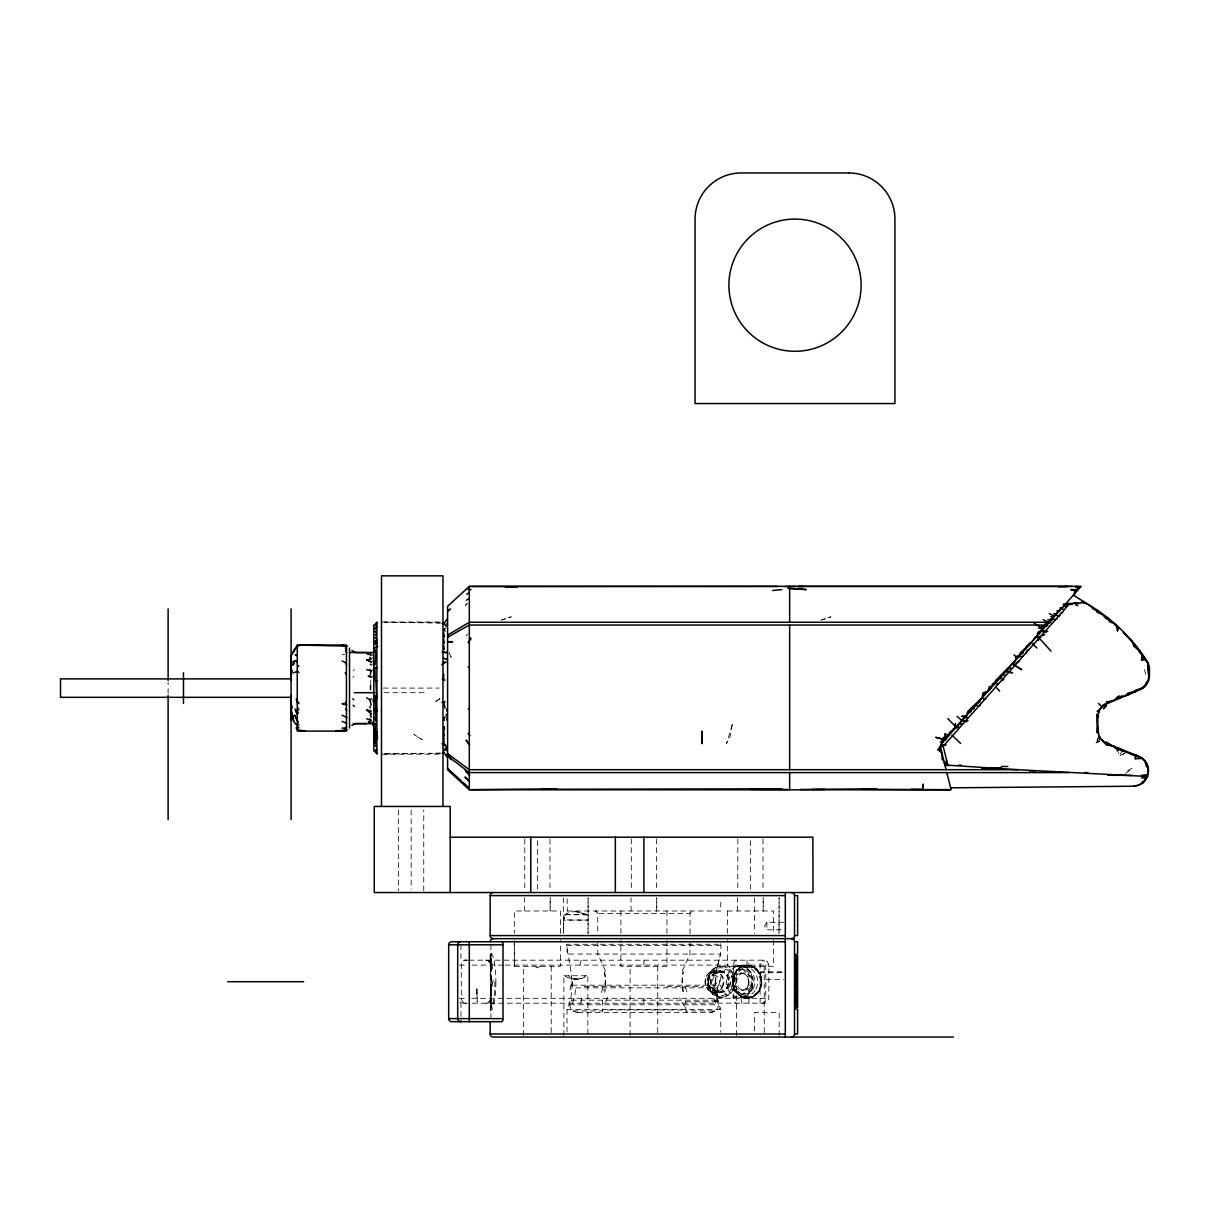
<?xml version="1.0" encoding="UTF-8"?>
<svg xmlns="http://www.w3.org/2000/svg" width="1210" height="1210" viewBox="0 0 1210 1210"><rect width="100%" height="100%" fill="white"/><g stroke="black" fill="none" stroke-linecap="round" stroke-linejoin="round"><path stroke-width="0.75" stroke-dasharray="5 3.75" d="M168.114 693.557L168.114 682.258M398.544 810.034L398.544 890.741M423.757 890.741L423.757 810.034M476.634 993.803L476.634 988.933L477.239 1002.001M490.156 960.18L490.156 952.769L490.458 960.18M490.927 1018.608L490.927 1003.226M490.715 973.4C490.897 969.225 492.349 960.498 485.83 960.18A4.916 4.885 -90 0 1 490.821 965.096L490.731 1001.472L491.033 999.142M491.048 970.632L490.685 961.012L490.806 964.476M490.715 990.007C490.897 994.197 492.349 1002.909 485.83 1003.226A4.916 4.885 -90 0 0 490.821 998.31M523.552 1035.518L523.597 966.336M563.573 932.91L563.588 920.144C562.726 911.841 572.466 911.387 578.289 911.765L575.869 911.599A22.355 13.537 -90 0 1 582.176 914.185M563.875 1035.518L563.905 975.759L569.638 978.361L575.869 979.238L578.698 979.026L573.495 979.026L582.101 978.361L587.848 975.759L587.848 1035.518M630.062 1035.518L630.107 966.336M736.557 1035.518L736.618 966.336M468.951 960.18L763.979 960.18L767.442 961.617L768.894 965.096L768.804 999.203L767.442 1001.789L764.871 1003.15L468.951 1003.226M524.52 910.994L524.535 897.835M588.015 933.379L588.105 897.82L588.166 933.379M631.03 910.994L631.045 897.835M737.54 910.994L737.555 897.835M656.667 910.994L656.712 897.835L656.758 910.994M491.048 998.522L490.519 964.809M567.021 945.57L720.752 945.57L721.296 944.269L566.477 944.269C569.365 965.459 576.867 988.222 567.036 1009.352L567.021 1033.975M715.624 983.034C713.961 969.422 722.43 957.231 720.752 943.785M490.504 998.885L490.292 1002.984L490.428 1001.396M715.609 981.703L716.789 968.59L720.752 954.07L567.021 954.04L567.203 943.785M490.715 1001.547L490.625 1002.682M370.578 683.468L370.789 680.383M732.927 981.37L733.109 979.072L733.033 983.669M490.579 1002.984L490.564 1003.09A4.916 3.917 90 0 1 489.899 1003.226M491.562 1003.892L491.23 1004.345A23.701 3.161 -89.8 0 1 491.32 984.789M491.124 1005.117L491.199 1006.191M491.003 1005.843L490.897 1007.975M490.852 1006.735L490.958 1007.658M490.594 1008.278L490.715 1009.004M490.746 1008.792L490.247 1010.168M490.489 1010.229L490.277 1003.029M733.124 979.918L733.925 976.788M578.335 1012.528A8.757 6.186 0 0 1 573.101 1010.864A7.91 7.91 0 0 1 572.133 1010.153A7.653 7.653 0 0 1 569.819 1004.769A7.578 7.578 0 0 1 571.407 1000.186L571.543 999.732M752.091 967.637C749.988 962.071 738.357 966.881 735.801 971.827L737.677 969.724C723.444 980.69 740.263 1006.463 755.342 995.331C765.249 988.252 763.54 970.375 751.803 966.17M682.319 970.98L689.987 954.07L690.018 942.968M563.633 919.918L564.389 917.331L563.618 919.918L588.136 920.084L563.603 920.144M744.301 995.891C741.004 999.611 753.164 998.038 754.889 995.603M1099.346 735.453L1095.746 743.106L1098.831 741.533M1099.043 736.285L1095.746 743.106L1100.268 740.747M1122.578 749.777L1119.628 755.736L1118.464 752.605M715.503 981.703A25.879 9.347 90 0 0 715.594 985.227L714.248 987.829L573.555 987.859L572.088 985.197A25.879 9.347 -90 0 0 572.285 981.703M734.803 973.853L736.376 971.222M760.167 973.037L760.727 972.099L783.793 972.099L760.727 972.099L758.458 975.865L760.727 979.646L783.793 979.646M491.366 1003.74L491.593 1003.68A23.338 3.116 -89.8 0 1 491.683 985.031M783.793 922.292L766.883 922.292L764.599 926.058L766.883 929.84L783.793 929.84M565.01 914.76L586.744 914.76L588.09 919.918M466.092 636.052L467.65 633.995M467.423 603.185L465.411 605.348L467.483 603.2M352.836 677.328L353.834 676.314M1100.223 738.614L1095.746 743.106L1099.769 740.943M353.063 670.915L354.409 669.629M739.658 967.909L738.024 969.255L743.757 965.973M754.39 995.497L756.023 994.151L753.603 996.117M1125.708 773.341L1132.303 768.017L1124.619 772.63M439.926 698.684L434.36 702.587L439.699 698.76M738.251 969.044L741.836 966.745M753.089 996.662L756.386 994.242L749.035 997.887M751.274 966.276L753.906 967.486L748.642 965.58L756.522 969.24L751.591 966.17M540.371 966.336L537.376 967.864L534.381 966.336M1124.468 753.391L1119.628 755.736L1124.468 753.633M740.58 967.304L743.212 966.079M714.021 1011.53L709.937 1012.452L578.35 1012.452L574.205 1011.53M748.929 1003.226L748.929 960.18M760.122 1003.226L760.122 960.18M501.167 620.231L511.225 616.798L501.999 619.807M820.924 620.231L830.983 616.813L821.756 619.853M342.112 654.852L344.608 654.126M747.78 965.444L743.424 966.064L745.315 965.641M749.625 965.625L746.162 965.474M745.587 965.535L747.614 965.414A16.29 14.202 -90 0 1 759.714 989.961A16.29 14.202 -90 0 1 735.12 989.75A16.29 14.202 -90 0 1 747.568 965.414M485.8 1003.226L486.738 1003.135M466.168 960.18L464.942 960.271L466.168 960.18A4.916 4.87 -90 0 0 461.297 965.096L461.297 998.31A4.916 4.87 -90 0 0 466.168 1003.226L464.942 1003.135L466.168 1003.226M385.158 753.86L422.063 753.361M720.525 992.457L719.587 992.472M741.367 990.279L744.059 990.279M440.5 753.134L428.204 753.285M384.326 753.936L440.153 753.27M721.251 997.237L720.615 997.237M744.437 973.142L740.505 973.173L743.485 973.173L741.745 973.142A8.576 7.472 -90 0 0 734.652 985.606A8.576 7.472 -90 0 0 747.583 986.362A8.576 7.472 -90 0 0 741.685 973.142M721.296 972.19A9.529 8.304 -90 0 0 713.476 986.044A9.529 8.304 -90 0 0 727.845 986.891A9.529 8.304 -90 0 0 721.296 972.19C703.282 966.941 702.995 996.087 720.933 991.232M381.483 621.97L439.26 621.97M383.358 688.082L439.26 688.082M384.054 692.695L424.997 692.695M381.483 754.178L439.26 754.178M567.082 910.994L720.752 910.994L720.752 898.561M727.361 910.994L773.462 910.994L773.462 933.394M565.448 914.185L586.714 914.76M468.663 960.18L463.324 960.18A5.914 5.914 0 0 0 461.207 960.589M459.316 965.096L467.468 965.096M472.127 965.096L503.466 965.096M505.22 965.096L768.894 965.096M720.873 966.185A15.533 13.522 -90 0 1 732.579 989.462A15.533 13.522 -90 0 1 709.151 989.462A15.533 13.522 -90 0 1 720.873 966.185C705.838 965.716 702.435 996.314 721.432 997.237M734.455 966.185A15.518 14.127 -90 0 1 746.449 989.614A15.518 14.127 -90 0 1 721.977 989.311A15.518 14.127 -90 0 1 734.455 966.185C758.746 960.271 758.731 1003.15 734.455 997.237M719.587 970.949A10.754 8.969 -90 0 1 727.21 987.178A10.754 8.969 -90 0 1 711.677 986.982A10.754 8.969 -90 0 1 719.587 970.949L720.525 970.949M719.36 971.252C700.953 965.61 700.953 997.811 719.36 992.155M563.875 975.759L587.848 975.759M493.211 981.703L492.939 979.873M572.088 985.197L715.685 985.197M584.082 986.528L621.305 986.528M666.483 986.528L703.706 986.528M459.316 998.31L467.302 998.31M471.809 998.31L768.894 998.31M571.438 1000.156L716.335 1000.156M685.889 1001.759L717.727 1001.759A7.638 7.638 0 0 1 718.347 1004.769A7.668 7.668 0 0 1 716.063 1010.153A7.88 7.88 0 0 1 715.17 1010.91L686.085 1010.91A2.314 2.314 0 0 1 685.889 1009.987L685.662 1001.305M467.136 1003.226L463.324 1003.226A5.914 5.914 0 0 1 461.207 1002.818M569.834 1004.769L718.362 1004.769M567.021 1009.382L720.752 1009.382L720.752 1032.221M573.026 1010.91L602.429 1010.91A2.284 2.284 0 0 0 602.625 1009.987L685.889 1009.987M440.5 622.999L385.158 622.273M384.326 622.091L440.153 622.878M741.14 996.39L738.1 994.166L742.94 997.237L747.009 997.993M744.997 997.781L745.829 997.902L738.251 994.181L740.55 995.981M744.725 997.675L745.542 997.842L742.774 997.131M586.275 914.185L575.869 911.599A22.355 17.787 -90 0 1 584.158 914.185L584.521 914.76M736.557 992.472L737.419 993.455L734.077 988.116L735.014 990.173M759.033 973.248L757.868 971.373L759.638 974.231M734.546 989.19L736.164 991.882L733.608 985.968L734.636 989.205M477.209 988.933L477.209 1002.152M720.752 1009.352L719.632 1006.07M1144.342 669.629L1146.657 677.313M605.469 970.98L597.785 954.07L597.77 942.968M718.468 1002.167L717.742 999.324M490.625 960.589L490.564 960.316A4.916 3.917 -90 0 0 489.899 960.18M717.016 996.011L716.577 993.607M491.351 958.154L491.653 960.15M490.806 961.874L490.927 962.933M490.322 960.619L490.806 964.869M492.016 962.888L492.152 963.962M492.394 966.215L492.667 969.059M761.408 979.722L761.498 982.051M567.082 898.561L567.293 910.994M560.427 933.394L560.366 910.994L514.326 910.994L514.326 933.394M514.371 966.336L514.326 940.2L514.326 966.336L560.442 966.336L560.442 940.2M490.519 965.035L490.519 998.31M779.179 1035.518L779.179 1012.452L754.586 1012.452L754.586 1031.964M773.462 940.2L773.462 966.336L727.346 966.336L727.346 940.2M766.883 922.292L766.883 929.824M764.236 966.336L764.236 1035.518M763.011 838.923L763.011 890.817M760.727 972.099L760.727 979.631M754.616 897.82L754.616 933.379M750.397 840.663L750.397 889.078M747.039 960.196L747.039 965.096M737.798 838.923L737.798 890.817M727.422 910.994L727.422 933.394M690.018 933.742L690.048 913.066L692.468 910.994A2.465 2.465 0 0 0 690.018 913.444L597.77 913.444A2.465 2.465 0 0 0 595.305 910.994L597.74 913.066L597.77 933.742M666.952 910.994L666.952 933.394M666.952 940.2L666.952 966.336L620.836 966.336L620.836 940.2M657.726 966.336L657.726 1035.518M656.501 838.923L656.501 890.817M643.886 944.269L643.886 945.57M643.886 960.196L643.886 965.096M643.886 998.31L643.886 1003.211M631.287 838.923L631.287 890.817M620.911 910.994L620.911 933.394M602.625 1000.186L602.625 1009.987M563.603 897.82L563.603 933.379M551.216 966.336L551.216 1035.518M549.99 838.923L549.99 890.817M537.376 840.663L537.376 889.078M524.777 838.923L524.777 890.817M491.457 963.704L491.457 971.585M491.457 988.177L491.457 995.543M490.927 944.813L490.927 960.18M460.98 944.813L460.98 960.679A5.248 5.082 89.7 0 0 459.815 961.315M460.98 1002.742L460.98 1016.839M411.158 810.065L411.158 889.078M494.875 981.779A28.42 5.369 -90 0 1 491.593 1007.764M490.141 974.534A28.435 1.331 84.9 0 1 490.836 981.809M492.077 986.15A22.143 3.479 89.2 0 1 492.334 982.671M491.865 982.641A22.143 4.054 -88.3 0 1 491.487 978.814M491.381 979.555A23.338 3.418 -89.5 0 1 491.32 959.273M491.094 954.493A29.116 1.497 85.2 0 1 491.396 955.93M492.016 964.597A29.131 1.361 84.8 0 1 491.986 963.916M491.033 979.722A23.701 3.418 -89.5 0 1 491.003 958.683M491.714 985.999A22.491 3.479 89.2 0 1 491.956 982.656M491.487 982.626A22.491 4.054 -88.3 0 1 491.154 978.951M495.888 981.915A28.934 5.536 -90 0 1 491.018 1010.244M491.018 953.178A28.934 5.551 90 0 1 495.888 981.491M568.609 975.759A22.355 13.537 -90 0 0 575.869 979.238A22.355 17.787 -90 0 0 585.413 975.759M736.482 960.18A4.916 2.859 -90 0 0 733.623 965.096L733.623 998.31A4.916 2.859 -90 0 0 736.482 1003.226M762.512 1003.226A4.916 3.252 -90 0 0 765.764 998.31L765.764 965.096A4.916 3.252 -90 0 0 762.512 960.18M742.411 1003.226A4.916 1.255 -90 0 1 741.155 998.31M581.783 998.31A4.916 1.981 -90 0 1 579.802 1003.226M580.119 965.096A4.916 1.694 -90 0 1 581.828 960.18M572.088 981.703A25.879 9.151 -90 0 1 571.997 985.152M715.972 994.575A26.635 9.393 89.9 0 1 714.777 983.17M717.772 1002.273A28.934 5.838 85.9 0 1 716.638 997.857M720.222 1009.579A28.783 2.45 79.8 0 1 719.315 1008.006M718.195 997.63A28.783 1.286 76.7 0 1 717.318 994.363M718.044 997.479A28.904 5.233 85.1 0 1 717.243 993.289M717.409 992.291A26.635 7.608 88.7 0 1 716.577 982.868M715.775 985.152A25.879 9.151 90 0 1 715.7 981.703M461.025 1002.606A4.946 4.764 -90 0 1 459.83 1002.016M607.632 997.418A29.539 13.023 -85.9 0 1 603.578 1004.754M602.852 987.723A29.539 6.519 -76.5 0 1 601.128 993.047M682.969 991.822A23.837 11.752 -87.7 0 1 683.468 972.053M684.92 1006.417A29.766 12.932 85.7 0 1 679.642 997.751M686.993 991.913A29.766 5.43 74.5 0 1 685.208 986.634M683.468 991.353A23.837 11.752 87.7 0 1 682.969 971.585M602.414 1011.091A1.875 1.331 0 0 1 602.187 1011.847M715.11 1010.864A8.53 6.035 0 0 1 709.937 1012.528M686.357 1011.847A1.906 1.346 0 0 1 686.115 1011.091M687.87 1012.558A1.951 1.391 0 0 1 687.325 1012.467M686.282 1011.741A1.951 1.391 0 0 1 686.13 1011.016M715.518 1000.367A12.372 6.398 23.4 0 1 716.91 1001.819M717.122 999.944A12.372 7.517 15.7 0 1 718.392 1001.714M715.564 1003.317A27.452 9.302 89.7 0 1 712.191 989.841M718.301 992.17A27.452 4.235 83.5 0 1 717.182 984.955M604.561 971.827A23.913 11.238 -86.9 0 1 603.881 990.945M604.38 971.993A23.913 11.782 87.7 0 1 604.758 992.427M575.597 989.841A27.452 9.302 -89.7 0 1 572.224 1003.317M570.727 985.137A27.437 4.477 -83.9 0 1 569.623 992.427M779.119 897.82L779.028 933.379L779.134 897.82M550.202 897.835L550.157 910.994L550.217 897.835M763.223 897.835L763.177 910.994L763.238 897.835M732.277 724.533L729.948 737.298L726.439 743.636L732.277 724.533M490.473 1010.274L490.458 1003.226L490.473 1010.335M760.848 986.619L758.246 992.2L760.848 986.619M734.697 973.884L734.334 974.685L736.572 970.859L734.697 973.884M749.187 997.887L747.447 997.978L749.187 997.887M738.357 966.261L734.319 966.472L740.58 966.2L738.357 966.261M716.093 972.19L714.717 972.235L719.148 972.235L716.093 972.19M576.958 911.674L575.869 911.599L577.896 911.765L576.958 911.674M486.813 960.271L485.8 960.18L486.738 960.271M743.031 997.237L740.399 995.981L743.106 997.237M422.154 739.749L413.835 734.319L422.154 739.749M759.411 973.188L758.231 971.297L759.986 974.201L759.411 973.188M451.118 657.272L449.122 652.84L451.118 657.272M732.806 990.446A15.533 13.522 -90 0 0 722.627 966.215A15.533 13.522 -90 0 0 709.438 988.449A15.533 13.522 -90 0 0 732.806 990.446M731.097 989.311A13.991 12.191 -90 0 0 721.493 967.728A13.991 12.191 -90 0 0 710.013 988.071A13.991 12.191 -90 0 0 731.097 989.311M728.995 987.088A10.754 9.377 -90 0 0 720.873 970.949A10.754 9.377 -90 0 0 712.75 987.088A10.754 9.377 -90 0 0 728.995 987.088M722.567 986.891A9.529 8.304 -90 0 0 716.017 972.19A9.529 8.304 -90 0 0 708.213 986.044A9.529 8.304 -90 0 0 722.567 986.891M718.816 985.212A6.458 5.627 -90 0 0 714.384 975.26A6.458 5.627 -90 0 0 709.09 984.653A6.458 5.627 -90 0 0 718.816 985.212M751.153 990.143A15.533 13.522 -90 0 0 740.49 966.2A15.533 13.522 -90 0 0 727.755 988.782A15.533 13.522 -90 0 0 751.153 990.143M750.412 988.479A12.448 10.845 -90 0 0 741.851 969.27A12.448 10.845 -90 0 0 731.642 987.375A12.448 10.845 -90 0 0 750.412 988.479M750.276 986.362A8.576 7.472 -90 0 0 744.392 973.142A8.576 7.472 -90 0 0 737.359 985.606A8.576 7.472 -90 0 0 750.276 986.362M755.932 989.054A14.505 12.644 -90 0 0 745.133 967.198A14.505 12.644 -90 0 0 734.031 988.872A14.505 12.644 -90 0 0 755.932 989.054M753.134 988.494A12.478 10.875 -90 0 0 744.558 969.24A12.478 10.875 -90 0 0 734.319 987.39A12.478 10.875 -90 0 0 753.134 988.494M759.184 989.901A16.184 14.097 -90 0 0 747.13 965.519A16.184 14.097 -90 0 0 734.757 989.689A16.184 14.097 -90 0 0 759.184 989.901M759.547 989.961A16.29 14.202 -90 0 0 747.417 965.414A16.29 14.202 -90 0 0 734.969 989.75A16.29 14.202 -90 0 0 759.547 989.961M759.305 989.175A14.762 12.856 -90 0 0 748.309 966.941A14.762 12.856 -90 0 0 737.041 988.993A14.762 12.856 -90 0 0 759.305 989.175M726.227 988.116A10.451 9.09 -81.8 0 0 720.888 971.388A10.451 9.09 -81.8 0 0 710.693 985.621A10.451 9.09 -81.8 0 0 726.227 988.116M721.599 987.602A10.451 9.105 -90 0 0 714.762 971.282A10.451 9.105 -90 0 0 705.869 986.241A10.451 9.105 -90 0 0 721.599 987.602"/><path stroke-width="1.5" d="M168.114 819.654L168.114 695.432M168.114 680.383L168.114 608.857M291.096 819.654L291.096 695.432M291.096 680.383L291.096 608.857M953.374 1037.046L493.226 1037.046A3.07 3.07 0 0 1 490.156 1033.975L490.156 1021.679M955.507 723.429L954.478 728.617L949.351 732.761L948.746 735.272L947.203 736.814L943.21 737.54M370.502 689.609L370.593 684.996M373.119 724.714L372.982 721.75M375.387 750.2L375.297 751.939M947.823 718.589L955.507 726.469L957.428 725.41L964.521 717.167L961.663 716.29L966.276 715.745L967.894 711.238L982.006 697.716L983.185 692.695L987.935 691.303L989.326 686.539L991.534 686.539L992.608 683.665L994.635 682.773L995.588 680.489L1015.477 660.403L1015.856 656.743L1013.935 654.837M443.722 674.242L443.586 678.976L444.811 680.156L442.24 678.976M447.14 754.133L447.05 755.237M375.13 695.508L375.675 707.366L377.263 711.223L374.979 708.258L375.841 715.972M1148.91 677.313L1147.912 663.004L1136.447 646.715M1096.744 714.218L1097.243 732.504L1098.438 731.173M375.932 681.911L376.658 698.836M373.27 724.457L373.33 723.474M1144.857 780.616L1145.28 777.652L1141.529 778M1145.598 779.013L1146.142 774.975L1147.776 774.491L1147.957 769.56L1147.428 765.537L1145.114 761.226M375.039 665.016L375.917 654.202L374.979 649.573M1138.005 648.711L1142.255 655.79L1141.574 660.357L1145.114 659.616L1147.866 663.125C1146.959 669.175 1151.164 679.007 1146.112 683.287L1143.753 687.325L1139.986 688.823M1098.181 717.258L1098.453 715.458M1135.403 758.746L1136.009 755.463L1135.086 754.828L1135.403 758.746L1141.968 758.458L1144.947 761.423L1146.309 766.444L1147.806 767.442M370.366 674.242L371.137 670.809L369.867 669.735M291.111 675.785L292.381 670.264M293.667 664.759L294.514 661.083L296.132 660.69L297.237 661.764L294.514 661.083L292.502 662.082M1019.062 656.364L1020.257 652.871L1031.374 642.465L1026.261 646.563M345.334 703.615L342.112 703.615L346.71 704.916L345.334 703.615L345.863 701.906M1148.396 680.383L1146.112 683.257M1097.243 732.504L1097.757 726.514M1142.573 657.317L1141.574 660.357L1143.435 658.527M375.145 624.799L377.248 626.992L374.979 627.854L375.856 629.563M949.366 765.552L944.723 765.431L946.613 760.334M1098.453 712.63L1099.315 711.419L1097.228 711.419L1102.159 707.109L1102.991 704.961L1109.041 702.466L1106.318 702.027L1114.032 700.439L1118.963 695.765M1026.201 652.765L1027.214 650.405L1029.105 649.483M292.502 665.213L294.514 661.083M986.105 692.468L983.095 695.629M1031.177 642.328L1037.091 635.915L1037.968 632.225L1040.948 630.667L1041.825 628.035L1046.71 624.103L1059.733 609.598L1063.333 606.331L1066.207 606.603M375.811 623.392L375.055 624.738L377.172 622.968L375.72 623.301L376.597 623.755M444.418 726.711L444.388 729.796M297.252 645.036L297.252 731.112L346.438 731.112L346.438 645.036L297.252 645.036L291.096 655.805L291.096 720.404M1120.566 697.535L1121.564 695.947L1120.566 697.535L1117.314 697.383M445.401 621.471L447.034 619.157M366.721 653.884L370.033 654.474L371.379 652.75M1035.094 637.307L1034.005 638.986M445.25 628.202L443.873 629.956L445.068 631.121M943.195 760.364L942.151 759.351L941.728 752.423L937.932 749.686L941.94 743.878M448.834 610.127L448.002 611.156L450.453 608.857M1075.418 586.895L1078.397 587.712C1083.328 584.914 1071.697 592.129 1074.828 594.216M968.998 712.342L970.314 710.814M993.743 684.784L995.074 683.242M1132.333 641.92L1123.409 632.376L1132.333 641.92L1134.118 646.291L1138.882 650.572M996.616 681.487L997.963 679.944M989.538 689.655L990.899 688.112M1063.832 605.892L1069.806 603.518L943.165 746.283L940.472 746.993L946.084 769.696M1038.634 634.267L1040.04 632.709M342.112 728.117L345.319 728.102L346.786 726.484M468.073 642.692L471.038 638.714L469.888 637.549M971.842 709.045L973.248 707.517M370.366 721.341L371.137 720.495L369.867 718.785M444.055 752.181L444.811 753.694L442.179 753.013M1049.736 620.957L1050.809 618.915M1043.156 629.684L1041.644 631.197L1044.502 630.955L1042.339 631.741M444.418 745.663L445.129 744.952L443.828 743.197M1028.213 645.535L1031.374 642.465L1029.271 643.417M442.633 663.791L444.599 661.946M1142.769 782.25L1141.665 783.49M940.79 744.679A3.07 3.07 0 0 1 941.108 744.241L1081.165 586.351L469.314 586.351L447.594 606.301L447.594 769.817L469.314 789.812L951.105 789.812L950.682 788.088M375.72 752.847L375.342 751.591L377.293 753.013M1041.598 626.447L1044.669 625.298M1081.574 601.582L1089.272 605.061L1093.885 609.568L1096.381 610.536L1097.213 612.472L1101.932 614.014L1106.318 618.794L1108.647 619.747L1109.494 621.743L1113.941 623.437L1118.524 628.247L1117.42 631.197L1116.981 626.538L1118.826 627.627M1113.941 623.437L1116.981 626.538M468.225 709.166L469.435 708.107M296.042 648.167L297.252 647.138M941.501 743.333L942.923 742.138L940.336 742.138L945.66 738.145L944.723 734.213L948.322 734.818M371.122 705.4L370.033 699.834L371.379 698.73M445.265 716.925L443.873 718.044L444.357 720.358M954.478 728.617L956.202 727.225L952.497 729.615M1075.584 590.979L1077.308 590.238L1075.584 590.979L1070.805 589.618L1077.036 589.633M466.44 600.22L468.179 598.92M1125.905 695.553L1136.855 689.715L1135.797 691.318L1125.905 695.553L1127.977 692.982L1135.993 691.409L1136.855 689.715L1140.985 688.596L1145.053 685.51M1019.425 660.993L1013.693 664.698L1021.603 669.614L1013.693 664.698M1000.08 678.84L1001.804 677.615M466.727 594.382L468.754 592.961M351.808 725.395L355.952 723.595L366.721 723.58M969.331 712.66L971.085 711.435M966.2 721.795L967.94 720.615M956.974 727.951L958.728 726.756M937.932 749.686L940.351 748.037L940.14 751.047L941.728 752.756M1105.789 704.144L1139.911 689.791A15.382 15.322 -90 0 0 1149.455 675.724L1149.5 669.674A15.337 15.291 -90 0 0 1147.065 661.205A177.462 176.902 90 0 0 1091.314 606.316L1073.346 595.169M1021.482 657.166L1023.282 656.002M1046.075 626.417L1047.875 625.252M1042.99 635.583L1044.759 634.448M441.665 664.713L446.127 661.946M1002.939 675.498L1004.754 674.378M978.361 706.262L980.176 705.143M1015.856 656.743L1019.334 655.154M447.594 635.114L469.314 622.258L1049.312 622.258M959.848 724.563L961.632 723.504M944.692 740.278L946.598 739.144M1021.391 654.005L1023.342 652.886M447.594 637.292L469.314 625.056L1046.832 625.056M1055.075 619.943L1056.905 618.9M1045.833 632.225L1047.694 631.197M978.149 702.965L980.145 701.876M1018.427 657.196L1020.408 656.153M1051.913 620.049L1054.016 618.976M377.233 640.347L374.147 641.905L377.233 640.347L375.024 637.246M1101.871 739.976L1106.333 744.815L1114.062 746.404L1117.253 749.489L1122.578 749.777M975.184 706.171L977.226 705.203M1001.85 680.564L1003.755 679.657M996.42 684.225L998.371 683.302M1057.888 616.525L1059.839 615.633L1056.859 615.633M972.25 709.408L974.307 708.455M1048.979 623.165L1051.051 622.227M944.118 745.496L945.993 744.664L941.093 745.375M984.002 699.44L985.984 698.578L983.004 698.578M1008.686 668.948L1010.834 668.026M1118.358 697.867L1129.187 694.207M940.442 747.009L940.472 746.993A3.07 3.07 0 0 1 940.351 745.92M377.596 646.669L374.162 648.061L377.596 646.669L374.798 643.236L377.233 643.387L376.113 642.041M1112.323 746.222L1115.711 747.447M1005.797 672.17L1007.915 671.338L1012.422 672.76L1009.201 672.548L1007.915 671.338M1060.716 613.304L1062.834 612.472M293.576 672.805L297.524 671.278L298.93 672.563M441.998 623.543L444.993 622.409L443.873 623.815L445.053 624.995M965.565 717.984L967.743 717.182M297.539 646.216L300.609 645.111L346.726 646.08M962.646 721.281L964.854 720.51M468.028 589.542L471.083 589.648M366.721 659.949L371.334 661.946L366.721 659.949L371.349 658.905L369.791 657.332M441.998 702.375L444.993 701.739L443.889 702.647L445.053 708.228M346.726 730.084L335.972 730.931M964.733 715.957L966.306 715.775M1112.323 700.62L1114.002 700.439M772.57 590.51L781.796 589.618M1141.529 775.353L1147.836 774.657L1148.335 769.56L1146.399 763.404M958.592 765.219L960.937 765.068M470.856 586.502L777.183 586.427M1065.753 603.73L1085.461 602.686M1133.8 786.228L1138.746 785.169L1143.026 782.613L1138.61 785.214L1133.513 786.228L950.621 787.831L946.81 772.6M1035.457 770.755L1029.302 770.936M1075.418 586.684L1080.167 586.789L1078.397 587.712L1075.418 586.563L1078.503 586.563M554.921 788.844L470.887 789.631M781.796 788.784L541.974 789.298L556.721 788.769M800.234 789.48L876.494 788.769M798.706 586.427L1072.347 586.427M1038.528 628.126L1041.825 628.035L1033.915 623.074M795.635 586.427L784.866 586.548M1058.508 586.789L1067.734 586.548M305.223 730.931L297.539 729.948M1107.71 775.217L1132.303 775.444M366.721 652.583L355.952 652.568L351.959 650.617M812.545 789.465L824.842 789.419M797.163 586.548L803.319 586.548M349.524 652.492L373.799 652.492M1142.255 655.79L1145.114 659.616M291.096 678.886L60.5 678.886L60.5 697.323L291.096 697.323M377.338 680.686L375.145 680.686L374.994 667.965L377.308 667.965L376.159 666.861M354.273 692.695L374.752 692.695M353.26 723.656L373.799 723.656M1007.779 766.474L1002.288 766.474L999.551 768.123L981.643 768.35M1147.428 776.472L1017.731 769.696L469.314 769.696L447.594 753.618M1069.065 772.6L469.314 772.6L447.594 755.978M1084.644 772.63L1087.714 772.63M861.732 789.298L949.366 789.676L944.753 789.616M450.211 837.199L812.878 837.199L812.999 892.541L374.253 892.541L374.253 806.45L450.211 806.45L450.211 892.541M794.547 938.658L493.226 938.658A3.07 3.07 0 0 1 490.156 935.587L490.156 895.612L785.32 895.612M490.156 935.587L785.32 935.587M785.32 941.743L451.753 941.743A3.07 3.07 0 0 0 448.683 944.813L448.683 1018.608A3.07 3.07 0 0 0 451.753 1021.679L501.696 1021.679M448.683 944.813L502.997 944.813L502.997 1018.608L448.683 1018.608M227.722 981.703L303.695 981.703M490.156 1033.975L785.32 1033.975M751.047 789.434L787.937 789.48M505.054 586.88L517.366 586.926M910.933 789.298L923.064 789.359M442.043 652.16L447.171 652.75L446.883 651.736M1063.121 604.092L1072.347 604.486M1070.805 589.618L1077.036 589.86M1017.731 769.696L944.919 765.023M1060.051 607.919L1061.669 608.04M1044.684 622.923L1046.71 623.12M1056.98 610.763L1058.72 610.974M1047.754 619.747L1049.736 619.989M1053.895 613.636L1055.755 613.894M1050.824 616.571L1052.791 616.858M1073.89 603.049L1078.609 603.73M1038.528 640.423L1038.165 636.929L1040.918 637.337M1063.787 609.674L1061.669 608.237M1136.009 755.463L1121.655 750.881L1120.702 749.292L1118.388 748.929L1117.42 751.107L1117.253 749.489M366.721 669.78L371.137 670.809M366.721 709.907L370.32 711.949L371.334 714.202L366.721 709.907L371.349 711.102M1142.164 758.307L1130.548 754.087M944.723 734.213L948.746 735.272M342.112 721.296L346.65 723.323M342.112 715.246L347.073 717.53M1100.026 613.364L1101.932 614.014M941.123 744.286L943.165 746.283L947.899 765.234L945.161 763.918A3.66 2.496 -1.6 0 1 944.481 763.056L944.723 765.431M366.721 718.755L371.137 720.495M442.043 743.711L445.129 744.952L447.171 747.946L446.883 746.252M1135.086 754.828L1137.869 756.023M1075.418 604.697L1077.838 605.741M1049.282 613.652L1053.819 615.754M1106.333 742.516L1109.071 744.347M1120.702 749.292L1117.344 747.659L1120.218 749.807M1043.141 619.717L1047.815 622.046M342.112 660.902L345.833 662.838L346.65 665.228M947.899 765.234L944.284 762.497M366.721 697.777L370.033 699.834M345.319 728.102L346.363 728.828M1106.137 741.911L1110.75 744.891M1107.392 743.711L1105.864 742.698L1106.333 744.815M1100.026 612.426L1096.85 610.188M376.159 749.459L377.308 750.276M1105.743 616.571L1110.674 620.564M443.889 658.058L445.235 659.132L447.201 659.057L446.929 658.164M443.828 651.676L445.144 652.735M370.29 664.154L371.304 665.001M296.042 727.981L297.252 729.025M957.049 716.32L961.753 720.449M445.583 625.494L446.641 626.538M447.594 768.547L461.328 780.919M462.674 782.129L469.314 788.088M297.554 665.228L298.81 666.362M952.058 735.256L960.604 743.424M468.194 666.71L469.42 667.875M353.063 705.233L354.379 706.504M1098.483 703.449L1102.159 707.109M1032.357 643.493L1036.985 648.106M370.033 654.474L371.122 655.654M352.836 698.82L353.834 699.834M468.073 733.457L469.919 735.468M995.422 686.539L999.657 691.152M1038.165 636.929L1051.021 651.177M1135.267 645.172L1133.074 642.676L1134.118 646.291M375.871 632.664L375.176 631.136M298.93 728.102L293.576 721.266L292.835 715.836L293.576 721.266M345.334 648.031L346.71 649.664M446.838 623.725L447.125 624.526M372.967 654.383L373.436 655.744M1140.652 652.402L1139.094 650.345L1139.941 652.901M443.979 749.141L445.053 750.578M376.355 737.056L377.596 738.735L374.858 735.907L375.433 737.934M297.554 723.308L298.81 725.092M445.401 754.677L447.034 756.991M376.083 734.107L377.248 735.801L374.798 732.912L375.342 735.014M445.235 747.962L447.201 750.896L446.929 749.292M297.237 720.51L294.514 715.08L298.341 722.385M1114.168 746.373L1115.212 748.294M443.783 632.936L444.357 637.141M444.282 649.362L443.677 645.111M443.722 639.016L444.267 643.251M345.697 650.844L346.68 652.84M376.34 730.9L377.233 732.731L374.858 729.766L375.327 732.065M345.697 708.924L346.68 710.981M370.29 715.065L371.304 717.303M375.145 745.012L375.811 746.63M443.647 740.278L444.282 742.048M298.189 708.062L298.81 709.786M1098.937 735.74L1100.041 738.886M297.554 710.936L298.341 713.325M443.737 730.961L444.297 735.982M372.998 669.826L373.33 670.975M374.994 738.902L375.735 743.651M375.297 634.342L375.614 635.401M373.073 676.178L373.376 677.252M298.401 701.906L298.9 703.615M443.692 737.177L444.236 739.083M291.096 703.449L292.397 708.122M291.096 709.605L292.397 714.278M369.806 706.504L370.215 708.062M345.334 672.548L345.773 674.242M373.134 663.806L373.421 664.91M446.248 714.218L446.641 715.791M373.845 740.338L374.54 743.121M373.149 657.695L373.406 658.784M373.149 660.751L373.391 661.84M296.268 698.836L296.873 701.906M373.845 731.127L374.45 734.349M373.073 724.745L373.376 726.484M375.024 726.529L375.433 728.859M1098.181 729.6L1098.544 733.426M375.297 723.202L375.614 725.531M375.145 717.106L375.675 721.19M446.838 709.181L447.019 711.132M373.119 699.683L373.3 701.906M446.929 717.848L447.095 720.358M1117.148 626.402L1117.208 628.126M797.617 954.04L797.617 941.743L794.516 941.743L794.516 1033.975L797.617 1033.975L797.617 1009.382M797.617 955.567L797.617 1007.839M796.089 954.04L796.089 1009.382M789.646 586.351L789.646 622.258M789.646 625.056L789.646 769.696M789.646 772.6L789.646 789.782M785.32 892.541L785.32 1037.046M643.886 837.199L643.886 892.541M615.345 837.199L615.345 892.541M530.797 837.199L530.797 892.541M469.314 586.351L469.314 789.782M469.298 941.773L469.298 1021.648M460.98 1020.696L460.98 1021.648M442.981 806.45L442.981 575.854L381.483 575.854L381.483 806.45M376.885 622L376.885 754.148M373.799 625.071L373.799 751.077M349.524 648.136L349.524 728.012M183.481 672.73L183.481 703.479M1147.428 776.26A15.382 15.322 -90 0 0 1138.867 756.371L1107.453 743.651A15.382 15.322 -90 0 1 1097.833 729.403L1097.833 717.409A15.382 15.322 -90 0 1 1107.362 703.192M1147.685 776.639A57.036 28.889 31.2 0 1 1142.331 781.962M1147.004 776.215A56.991 29.07 36.8 0 1 1143.284 782.809M460.586 1021.679A3.07 2.904 -90 0 1 457.683 1018.608L457.683 944.813A3.07 2.904 -90 0 1 460.586 941.743M501.727 941.834A3.222 1.286 90 0 1 503.088 944.798M490.156 941.743A3.07 3.07 0 0 1 493.226 938.658M795.998 962.192A27.906 2.344 -87.4 0 1 796.331 959.848M797.103 992.745A27.543 2.48 87.6 0 1 796.256 965.55M796.513 961.027A27.588 1.588 -86 0 1 796.498 962.57M794.562 941.728A3.146 3.146 0 0 0 791.446 938.673L791.522 938.658A3.146 3.146 0 0 0 794.562 935.587M794.547 1033.975A3.146 3.146 0 0 1 791.385 1037.03M796.498 1000.836A27.588 1.588 86 0 1 796.513 1002.379M796.422 998.492A27.906 1.785 86.3 0 1 796.195 996.284M503.088 1018.623A3.222 1.286 -90 0 1 501.727 1021.588M791.385 892.557A3.146 3.146 0 0 1 794.547 895.612M490.156 895.612A3.07 3.07 0 0 1 493.226 892.541M797.617 925.59L797.617 935.587L794.516 935.587L794.516 895.612L797.617 895.612L797.617 925.59M702.027 737.313L701.845 743.636L701.845 731.142L702.027 737.313M923.245 784.307L923.245 787.846L923.245 784.307M295.255 648.696L293.334 651.933L295.27 648.711M1106.424 705.173L1103.686 708.682L1106.424 705.173M449.515 641.572L448.063 641.981L452.631 641.814L449.515 641.572M346.726 730.008L342.112 730.931L346.726 730.008M369.988 676.103L368.248 676.269L371.273 677.161L369.988 676.103M296.284 654.67L295.3 654.731L297.237 655.639L296.284 654.67M848.815 172.954L741.201 172.954A46.116 46.116 0 0 0 695.069 219.071L695.069 403.55L894.931 403.55L894.931 219.071A46.116 46.116 0 0 0 848.815 172.954M369.973 721.75L368.248 721.674L371.273 723.489L369.973 721.75M797.163 588.816L787.937 588.302L806.389 589.618L797.163 588.816M943.467 739.295L935.799 737.374L943.467 739.295M346.726 646.155L342.112 645.248L346.726 646.155M469.42 781.252L465.154 777.198L469.42 781.252M451.496 772.857L448.865 769.817L451.496 772.857M469.586 775.126L465.396 770.8L469.586 775.126M468.467 743.167L466.077 740.127L469.586 744.952L468.467 743.167M451.254 759.577L448.592 754.435L451.254 759.577M297.237 714.399L295.3 709.302L297.237 714.399M761.952 342.43A66.111 66.111 0 0 0 861.112 285.182A66.111 66.111 0 0 0 761.952 227.934A66.111 66.111 0 0 0 761.952 342.43"/></g></svg>
